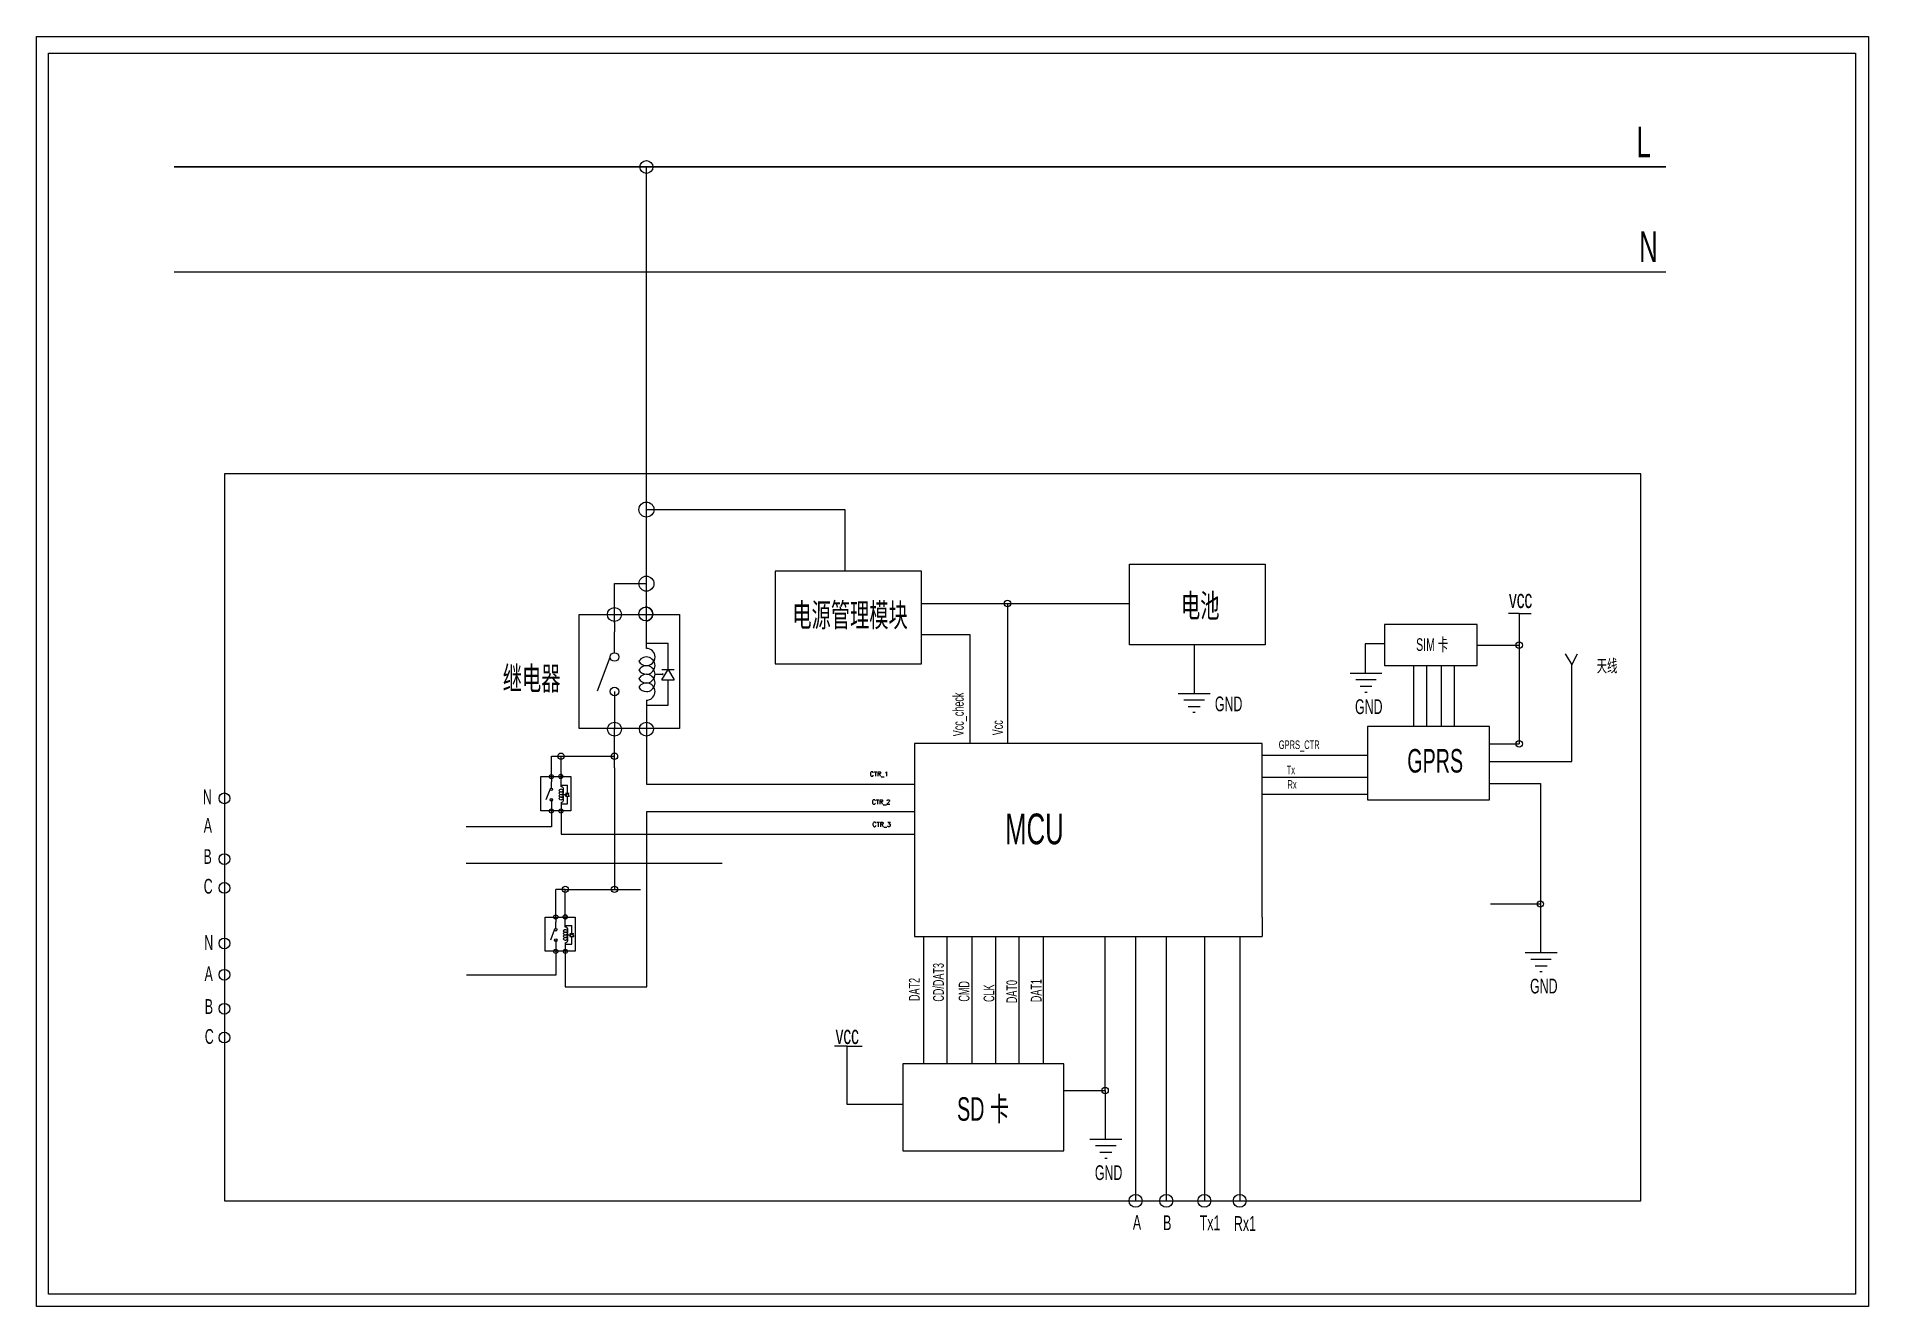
# Model space of a CAD drawing. Header units: millimetres. Extents: x 768 to 2469, y 1617 to 2796.
import ezdxf
from ezdxf.enums import TextEntityAlignment as Align

# ---------------------------------------------------------------- set-up
doc = ezdxf.new("R2010")
doc.units = ezdxf.units.MM
doc.layers.add('DV1_0', color=7, linetype='Continuous')
doc.layers.add('缺省', color=7, linetype='Continuous')
doc.styles.add('SEACAD_arial_ttf', font='arial.ttf')
doc.styles.get("Standard").update_dxf_attribs({"font": 'txt', "bigfont": 'gbcbig.shx'})

msp = doc.modelspace()

# ---------------------------------------------------------------- linework, layer by layer
for p, q in [((767.8, 2796.5), (2469.3, 2796.5)), ((767.8, 1617.2), (767.8, 2796.5)), ((2469.3, 2796.5), (2469.3, 1617.2)), ((778.8, 2781), (2457.4, 2781)), ((778.8, 1628.5), (778.8, 2781)), ((2457.4, 2781), (2457.4, 1628.5)), ((942.2, 2390.4), (942.2, 1715.2)), ((2257.9, 2390.4), (942.2, 2390.4)), ((2257.9, 1715.2), (2257.9, 2390.4)), ((1453.8, 2300), (1453.8, 2214)), ((1589.6, 2300), (1453.8, 2300)), ((1589.6, 2214), (1589.6, 2300)), ((1783, 2306.5), (1909, 2306.5)), ((1783, 2231.6), (1783, 2306.5)), ((1909, 2306.5), (1909, 2231.6)), ((1589.6, 2270), (1669.7, 2270)), ((1669.7, 2270), (1669.7, 2139.9)), ((1669.7, 2270), (1783, 2270)), ((1271.8, 2259.8), (1364.8, 2259.8)), ((1271.8, 2153.9), (1271.8, 2259.8)), ((1304.5, 2252.2), (1304.5, 2243.7)), ((1364.8, 2259.8), (1364.8, 2153.9)), ((2019.7, 2250.6), (2019.7, 2212.4)), ((2105.8, 2250.6), (2019.7, 2250.6)), ((2105.8, 2212.4), (2105.8, 2250.6)), ((2145, 2260.8), (2135.1, 2260.8)), ((2145, 2260.8), (2156, 2260.8)), ((2145, 2260.8), (2145, 2139.6)), ((1304.5, 2224.3), (1304.5, 2243.7)), ((1334.2, 2228.3), (1334.2, 2244.1)), ((1589.6, 2241.1), (1634.5, 2241.1)), ((1634.5, 2241.1), (1634.5, 2139.9)), ((1909, 2231.6), (1783, 2231.6)), ((1843, 2231.6), (1843, 2186.5)), ((2001.9, 2232.4), (2001.9, 2205.2)), ((2019.7, 2232.4), (2001.9, 2232.4)), ((2105.8, 2231.3), (2145, 2231.3)), ((1453.8, 2214), (1589.6, 2214)), ((2019.7, 2212.4), (2105.8, 2212.4)), ((2047, 2155.7), (2047, 2212.4)), ((2059.2, 2155.7), (2059.2, 2212.4)), ((2072.7, 2155.7), (2072.7, 2212.4)), ((2084.9, 2155.7), (2084.9, 2212.4)), ((2187.6, 2223.2), (2193.9, 2212.9)), ((2193.9, 2212.9), (2199.1, 2223.3)), ((2193.9, 2123.1), (2193.9, 2212.9)), ((1341.7, 2204.2), (1349.2, 2204.2)), ((1987.8, 2205.2), (2017.5, 2205.2)), ((1993.1, 2199.3), (2012.2, 2199.3)), ((1334.2, 2180.1), (1334.2, 2175.7)), ((1828.1, 2186.5), (1857.8, 2186.5)), ((1833.4, 2180.6), (1852.5, 2180.6)), ((1997.1, 2193.2), (2008.2, 2193.2)), ((2001.6, 2187.6), (2003.7, 2187.6)), ((1334.2, 2175.7), (1334.2, 2144.1)), ((1837.4, 2174.4), (1848.5, 2174.4)), ((1841.9, 2168.9), (1844, 2168.9)), ((1364.8, 2153.9), (1271.8, 2153.9)), ((1304.5, 2117.4), (1304.5, 2153.3)), ((1334.2, 2144.1), (1334.2, 2102.3)), ((2004.1, 2155.7), (2004.1, 2087.7)), ((2117.5, 2155.7), (2004.1, 2155.7)), ((2117.5, 2087.7), (2117.5, 2155.7)), ((1245.9, 2106.9), (1245.9, 2128.1)), ((1245.9, 2128.1), (1304.5, 2128.1)), ((1254.9, 2104.5), (1254.9, 2128.1)), ((1583.3, 2139.9), (1583.3, 1960.8)), ((1906.1, 2139.9), (1583.3, 2139.9)), ((1906.1, 1978.6), (1906.1, 2139.9)), ((1906.1, 2129.1), (2004.1, 2129.1)), ((2117.5, 2139.6), (2145, 2139.6)), ((1304.5, 2117.4), (1304.5, 2004.5)), ((2117.5, 2123.1), (2193.9, 2123.1)), ((1236.1, 2109.2), (1264, 2109.2)), ((1236.1, 2077.4), (1236.1, 2109.2)), ((1245.9, 2106.9), (1245.9, 2104.4)), ((1245.9, 2098.6), (1245.9, 2104.4)), ((1254.9, 2099.8), (1254.9, 2104.5)), ((1264, 2109.2), (1264, 2077.4)), ((1334.2, 2102.3), (1583.3, 2102.3)), ((1906.1, 2108.7), (2004.1, 2108.7)), ((1906.1, 2093), (2004.1, 2093)), ((2117.5, 2102.8), (2164.6, 2102.8)), ((2164.6, 2102.8), (2164.6, 1990.9)), ((1264, 2077.4), (1236.1, 2077.4)), ((1245.9, 2077.3), (1245.9, 2062.4)), ((1254.9, 2085.3), (1254.9, 2084)), ((1254.9, 2084), (1254.9, 2074.5)), ((1257.1, 2092.5), (1259.4, 2092.5)), ((1334.6, 1914), (1334.6, 2076.9)), ((1334.6, 2076.9), (1583.3, 2076.9)), ((2004.1, 2087.7), (2117.5, 2087.7)), ((1245.9, 2062.4), (1166.7, 2062.4)), ((1254.9, 2074.5), (1254.9, 2055.7)), ((1254.9, 2055.7), (1583.3, 2055.7)), ((1404.5, 2028.6), (1166.7, 2028.6)), ((1250, 1976.5), (1250, 2004.5)), ((1258.9, 2004.5), (1250, 2004.5)), ((1258.9, 1974.1), (1258.9, 2004.5)), ((1258.9, 2004.5), (1328.8, 2004.5)), ((2118.2, 1990.9), (2164.6, 1990.9)), ((2164.6, 1990.9), (2164.6, 1945.7)), ((1240.2, 1978.8), (1268.1, 1978.8)), ((1240.2, 1947), (1240.2, 1978.8)), ((1250, 1976.5), (1250, 1974)), ((1250, 1968.2), (1250, 1974)), ((1258.9, 1969.4), (1258.9, 1974.1)), ((1268.1, 1978.8), (1268.1, 1947)), ((1906.1, 1978.6), (1906.1, 1960.8)), ((1261.2, 1962.1), (1263.4, 1962.1)), ((1583.3, 1960.8), (1906.1, 1960.8)), ((1592, 1842.3), (1592, 1960.8)), ((1613.6, 1842.3), (1613.6, 1960.8)), ((1636.9, 1842.3), (1636.9, 1960.8)), ((1658.9, 1842.3), (1658.9, 1960.8)), ((1680.6, 1842.3), (1680.6, 1960.8)), ((1703.1, 1842.3), (1703.1, 1960.8)), ((1760.3, 1817.6), (1760.3, 1960.8)), ((1268.1, 1947), (1240.2, 1947)), ((1250, 1946.9), (1250, 1924.7)), ((1258.9, 1954.9), (1258.9, 1953.6)), ((1258.9, 1953.6), (1258.9, 1944.1)), ((1258.9, 1944.1), (1258.9, 1914)), ((2150.5, 1945.7), (2180.1, 1945.7)), ((2155.8, 1939.8), (2174.8, 1939.8)), ((1250, 1924.7), (1167.1, 1924.7)), ((2159.7, 1933.6), (2170.9, 1933.6)), ((2164.2, 1928.1), (2166.4, 1928.1)), ((1258.9, 1914), (1334.6, 1914)), ((1520.6, 1859), (1508.8, 1859)), ((1520.6, 1804.7), (1520.6, 1859)), ((1520.6, 1859), (1534.5, 1859)), ((1572.5, 1842.3), (1572.5, 1761.6)), ((1722, 1842.3), (1572.5, 1842.3)), ((1722, 1761.6), (1722, 1842.3)), ((1572.5, 1804.7), (1520.6, 1804.7)), ((1722, 1817.6), (1760.3, 1817.6)), ((1760.3, 1817.6), (1760.3, 1772.4)), ((1746.2, 1772.4), (1775.9, 1772.4)), ((1572.5, 1761.6), (1722, 1761.6)), ((1751.5, 1766.5), (1770.6, 1766.5)), ((1755.5, 1760.4), (1766.6, 1760.4)), ((1760, 1754.8), (1762.1, 1754.8)), ((942.2, 1715.2), (2257.9, 1715.2)), ((2469.3, 1617.2), (767.8, 1617.2)), ((2457.4, 1628.5), (778.8, 1628.5))]:
    msp.add_line(p, q)
at = {"color": 1, "lineweight": 30}
msp.add_line((895.4, 2675.4), (2281.2, 2675.4), dxfattribs=at)
at = {"color": 1}
for p, q in [((1334.2, 2244.1), (1334.2, 2675.4)), ((1334.2, 2357.2), (1518.5, 2357.2)), ((1518.5, 2357.2), (1518.5, 2300)), ((1304.5, 2252.2), (1304.5, 2288.4)), ((1304.5, 2288.4), (1334.2, 2288.4)), ((1304.5, 2188.2), (1304.5, 2153.3)), ((1245.9, 2087.7), (1245.9, 2077.3)), ((1250, 1957.3), (1250, 1946.9))]:
    msp.add_line(p, q, dxfattribs=at)
at = {"color": 5}
msp.add_line((895.4, 2578), (2281.2, 2578), dxfattribs=at)
at = {"color": 4}
for p, q in [((1788.6, 1960.8), (1788.6, 1715.2)), ((1817.1, 1960.8), (1817.1, 1715.2))]:
    msp.add_line(p, q, dxfattribs=at)
at = {"color": 3}
for p, q in [((1852.5, 1960.8), (1852.5, 1715.2)), ((1885.3, 1960.8), (1885.3, 1715.2))]:
    msp.add_line(p, q, dxfattribs=at)
at = {"color": 1}
for centre, radius in [((1334.2, 2675.4), 6), ((1334.2, 2357.2), 7), ((1334.2, 2288.4), 7)]:
    msp.add_circle(centre, radius, dxfattribs=at)
for centre, radius in [((1304.5, 2259.8), 6.48), ((1333.7, 2260.2), 6.47), ((1669.7, 2270), 3), ((2145, 2231.3), 3), ((1304.5, 2153.3), 6.47), ((1334.2, 2153.3), 6.47), ((1254.9, 2128.1), 3), ((1304.5, 2128.1), 3), ((2145, 2139.6), 3), ((1245.9, 2109.2), 1.94), ((1254.7, 2109.3), 1.94), ((942.2, 2089), 5), ((1245.9, 2077.3), 1.94), ((1254.9, 2077.3), 1.94), ((942.2, 2032.6), 5), ((942.2, 2005.8), 5), ((1258.9, 2004.5), 3), ((1304.5, 2004.5), 3), ((2164.6, 1990.9), 3), ((1250, 1978.8), 1.94), ((1258.8, 1978.9), 1.94), ((942.2, 1954.3), 5), ((1250, 1946.9), 1.94), ((1258.9, 1946.9), 1.94), ((942.2, 1925.2), 5), ((942.2, 1893.6), 5), ((942.2, 1866.8), 5), ((1760.3, 1817.6), 3)]:
    msp.add_circle(centre, radius)
at = {"color": 7}
for centre, radius in [((1349.2, 2204.2), 0.44), ((1259.4, 2092.5), 0.132), ((1263.4, 1962.1), 0.132)]:
    msp.add_circle(centre, radius, dxfattribs=at)
at = {"color": 4}
for centre in [(1788.6, 1715.2), (1817.1, 1715.2)]:
    msp.add_circle(centre, 6, dxfattribs=at)
at = {"color": 3}
for centre in [(1852.5, 1715.2), (1885.3, 1715.2)]:
    msp.add_circle(centre, 6, dxfattribs=at)
for centre, radius in [((1333.7, 2260.2), 6.48), ((1254.7, 2109.3), 1.94), ((1258.8, 1978.9), 1.94)]:
    msp.add_arc(centre, radius, 269.5345, 95.7374)
for p in [(1349.2, 2204.2), (1259.4, 2092.5), (1263.4, 1962.1)]:
    msp.add_point(p)
at = {"layer": 'DV1_0', "color": 7, "linetype": 'Continuous'}
for p, q in [((1334.2, 2233), (1354.3, 2233)), ((1354.3, 2208.8), (1354.3, 2233)), ((1288.8, 2188.8), (1300.6, 2220.1)), ((1348.6, 2199), (1354.3, 2208.8)), ((1348.6, 2208.8), (1360, 2208.8)), ((1348.6, 2199), (1360, 2199)), ((1354.3, 2208.8), (1360, 2199)), ((1354.3, 2175.7), (1354.3, 2199)), ((1334.2, 2175.7), (1354.3, 2175.7)), ((1241.2, 2087.9), (1244.8, 2097.3)), ((1254.9, 2101.2), (1260.9, 2101.2)), ((1259.2, 2091), (1260.9, 2093.9)), ((1259.2, 2093.9), (1262.6, 2093.9)), ((1260.9, 2093.9), (1260.9, 2101.2)), ((1260.9, 2093.9), (1262.6, 2091)), ((1254.9, 2084), (1260.9, 2084)), ((1259.2, 2091), (1262.6, 2091)), ((1260.9, 2084), (1260.9, 2091)), ((1245.3, 1957.5), (1248.9, 1966.9)), ((1258.9, 1970.8), (1265, 1970.8)), ((1263.2, 1960.6), (1265, 1963.5)), ((1263.2, 1963.5), (1266.7, 1963.5)), ((1263.2, 1960.6), (1266.7, 1960.6)), ((1265, 1963.5), (1265, 1970.8)), ((1265, 1963.5), (1266.7, 1960.6)), ((1265, 1953.6), (1265, 1960.6)), ((1258.9, 1953.6), (1265, 1953.6))]:
    msp.add_line(p, q, dxfattribs=at)
for centre, radius in [((1304.5, 2220.3), 4.01), ((1304.5, 2188.2), 4.01), ((1245.9, 2097.4), 1.2), ((1245.9, 2087.7), 1.2), ((1250, 1967), 1.2), ((1250, 1957.3), 1.2)]:
    msp.add_circle(centre, radius, dxfattribs=at)
for centre, radius, start, end in [((1334.2, 2212.3), 8.03, 270, 150), ((1334.2, 2220.3), 8.03, 210, 270), ((1334.2, 2204.2), 8.03, 270, 150), ((1334.2, 2220.3), 8.03, 270, 90), ((1334.2, 2212.3), 8.03, 210, 270), ((1334.2, 2196.2), 8.03, 270, 150), ((1334.2, 2204.2), 8.03, 210, 270), ((1334.2, 2188.2), 8.03, 270, 150), ((1334.2, 2196.2), 8.03, 210, 270), ((1254.9, 2095), 2.41, 270, 150), ((1254.9, 2097.4), 2.41, 210, 270), ((1254.9, 2092.5), 2.41, 270, 150), ((1254.9, 2095), 2.41, 210, 270), ((1254.9, 2097.4), 2.41, 270, 90), ((1254.9, 2090.1), 2.41, 270, 150), ((1254.9, 2092.5), 2.41, 210, 270), ((1254.9, 2087.7), 2.41, 270, 150), ((1254.9, 2090.1), 2.41, 210, 270), ((1258.9, 1964.6), 2.41, 270, 150), ((1258.9, 1967), 2.41, 210, 270), ((1258.9, 1962.2), 2.41, 270, 150), ((1258.9, 1964.6), 2.41, 210, 270), ((1258.9, 1959.7), 2.41, 270, 150), ((1258.9, 1962.2), 2.41, 210, 270), ((1258.9, 1957.3), 2.41, 270, 150), ((1258.9, 1959.7), 2.41, 210, 270), ((1258.9, 1967), 2.41, 270, 90)]:
    msp.add_arc(centre, radius, start, end, dxfattribs=at)

# ---------------------------------------------------------------- texts
for s, p in [('CTR_1', (1541.7, 2109.5)), ('CTR_2', (1543.6, 2083.5)), ('CTR_3', (1544.1, 2062.7))]:
    msp.add_text(s, height=4.26).set_placement(p)
at = {"layer": '缺省', "linetype": 'Continuous', "style": 'SEACAD_arial_ttf', "width": 0.6}
for s, height, p in [('L', 28.5, (2254, 2712.9)), ('N', 28.5, (2256.4, 2615.5)), ('电池', 21.83, (1830.8, 2278.9)), ('电源管理模块', 21.83, (1469.8, 2270.2)), ('vcc', 17.13, (2135.5, 2282.9)), ('SIM 卡', 11.73, (2049.2, 2237.7)), ('继电器', 21.83, (1200.8, 2211.4)), ('天线', 11.73, (2217, 2217.9)), ('GND', 13.7, (1862.3, 2183.6)), ('GND', 13.7, (1992.5, 2181)), ('GPRS_CTR', 8, (1921.6, 2142.8)), ('GPRS', 21.83, (2041, 2134.8)), ('Tx', 8, (1929, 2119.4)), ('N', 13.7, (922.2, 2097.3)), ('Rx', 8, (1929.7, 2105.9)), ('A', 13.7, (923, 2070.8)), ('MCU', 28.54, (1667.4, 2074.9)), ('B', 13.7, (922.8, 2041.8)), ('C', 13.7, (923, 2014.2)), ('N', 13.7, (923.5, 1962)), ('A', 13.7, (923.8, 1933)), ('GND', 13.7, (2155.1, 1921.5)), ('B', 13.7, (924, 1902.5)), ('C', 13.7, (924, 1874.7)), ('vcc', 17.13, (1510, 1878)), ('SD 卡', 21.83, (1622.8, 1811.4)), ('GND', 13.7, (1750.8, 1748.2))]:
    msp.add_text(s, height=height, dxfattribs=at).set_placement(p, align=Align.TOP_LEFT)
for s, p in [('Vcc_check', (1619, 2146.7)), ('Vcc', (1655.4, 2147.6)), ('CD/DAT3', (1600.5, 1900.2)), ('DAT2', (1578.1, 1900.8)), ('CMD', (1624.3, 1900.2)), ('CLK', (1647.4, 1899.9)), ('DAT0', (1668.6, 1898.8)), ('DAT1', (1691.3, 1899.7))]:
    msp.add_text(s, height=10, rotation=90, dxfattribs=at).set_placement(p, align=Align.TOP_LEFT)
at = {"layer": '缺省', "color": 4, "linetype": 'Continuous', "style": 'SEACAD_arial_ttf', "width": 0.6}
for s, p in [('A', (1786.1, 1702)), ('B', (1814.2, 1701.7)), ('Tx1', (1848.2, 1701.6)), ('Rx1', (1880, 1701))]:
    msp.add_text(s, height=13.7, dxfattribs=at).set_placement(p, align=Align.TOP_LEFT)

doc.saveas('drawing.dxf')
